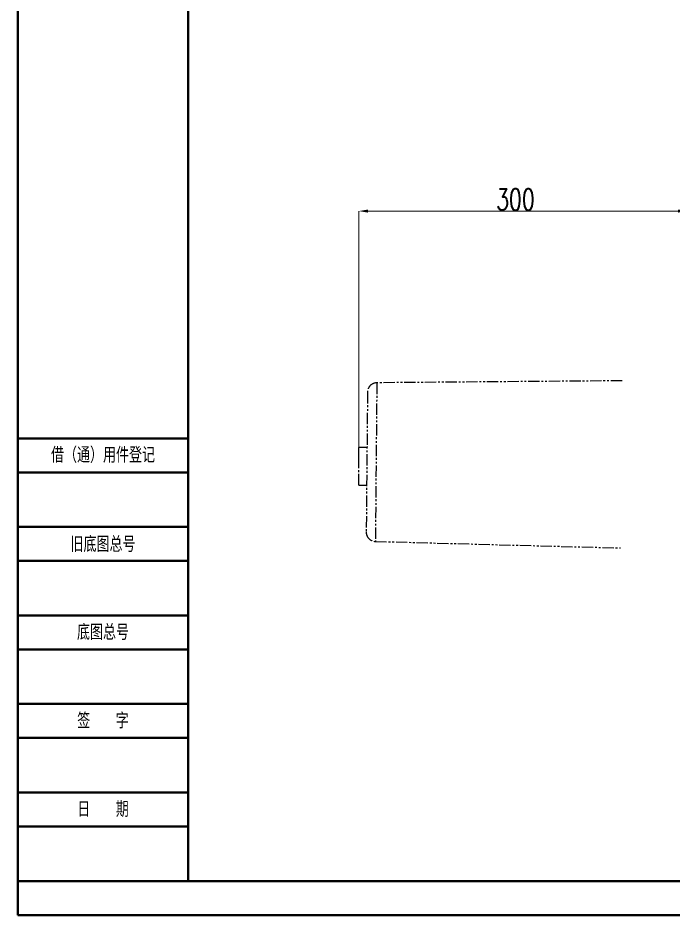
# Model space of a CAD drawing. Header units: millimetres. Extents: x 1561 to 4606, y 513 to 2666.
# Drawn here: x 1561 to 2258, y 513 to 1468 of the extents above; entities that cross this region are included whole.
import ezdxf

# ---------------------------------------------------------------- set-up
doc = ezdxf.new("R2010")
doc.units = ezdxf.units.MM
doc.linetypes.add('双点画线', pattern=[22, 12, -2, 2, -2, 2, -2])
for name, color, linetype, lineweight in [('AM_BOR', 7, 'Continuous', 50), ('文字', 7, 'Continuous', 13), ('标注', 3, 'Continuous', 13), ('粗实线', 7, 'Continuous', 40)]:
    doc.layers.add(name, color=color, linetype=linetype, lineweight=lineweight)
doc.styles.add('SLDTEXTSTYLE1', font='txt.shx', dxfattribs={"width": 0.7, "bigfont": 'gbcbig.shx'})
doc.styles.add('标注', font='txt.shx', dxfattribs={"width": 0.7, "height": 3.5})
doc.dimstyles.new('SLDDIMSTYLE12$0', dxfattribs={"dimtxt": 12, "dimasz": 10, "dimexe": 0, "dimexo": 0.0625, "dimgap": 0.875, "dimtad": 1, "dimdec": 1, "dimlfac": 1.8, "dimrnd": 1e-09, "dimzin": 12, "dimdsep": 46, "dimtxsty": 'SLDTEXTSTYLE1', "dimcen": 0.09, "dimdle": 8.16, "dimclrd": 3, "dimclre": 3, "dimadec": 0, "dimazin": 3, "dimtfac": 1, "dimtdec": 1, "dimtofl": 0, "dimtmove": 0, "dimatfit": 3, "dimfxl": 0, "dimfrac": 2, "dimtolj": 1, "dimlwd": 5, "dimlwe": 5, "dimarcsym": 0})

# ---------------------------------------------------------------- blocks, each defined once
blk = doc.blocks.new('rA3')
at = {"layer": '粗实线'}
for p, q in [((333.38, 421.26), (333.38, 124.26)), ((358.38, 416.26), (358.38, 129.26)), ((358.38, 194.26), (333.38, 194.26)), ((358.38, 189.26), (333.38, 189.26)), ((358.38, 181.26), (333.38, 181.26)), ((358.38, 176.26), (333.38, 176.26)), ((358.38, 168.26), (333.38, 168.26)), ((358.38, 163.26), (333.38, 163.26)), ((358.38, 155.26), (333.38, 155.26)), ((358.38, 150.26), (333.38, 150.26)), ((358.38, 142.26), (333.38, 142.26)), ((358.38, 137.26), (333.38, 137.26)), ((358.38, 129.26), (333.38, 129.26)), ((358.38, 129.26), (748.38, 129.26)), ((333.38, 124.26), (753.38, 124.26))]:
    blk.add_line(p, q, dxfattribs=at)
at = {"layer": '文字', "char_height": 2, "width": 25, "attachment_point": 5, "style": '标注'}
for s, insert in [('{\\fSimSun|b0|i0|c134|p54;借（通）用件登记}', (345.88, 191.76)), ('{\\fSimSun|b0|i0|c134|p54;旧底图总号}', (345.88, 178.67)), ('{\\fSimSun|b0|i0|c134|p54;底图总号}', (345.88, 165.76)), ('{\\fSimSun|b0|i0|c134|p54;签}   {\\fSimSun|b0|i0|c134|p54;字}', (345.88, 152.76)), ('{\\fSimSun|b0|i0|c134|p54;日}   {\\fSimSun|b0|i0|c134|p54;期}', (345.88, 139.76))]:
    blk.add_mtext(s, dxfattribs=dict(at, insert=insert))
blk = doc.blocks.new('*D43')
at = {"layer": 'Defpoints', "color": 0, "transparency": 16777216}
for p in [(2273.53, 1262.15), (1923.63, 1010.26), (2273.53, 1010.26)]:
    blk.add_point(p, dxfattribs=at)
at = {"layer": '标注', "color": 3, "lineweight": 5, "transparency": 16777216}
blk.add_line((1923.63, 1010.32), (1923.63, 1262.15), dxfattribs=at)
at = {"layer": '标注', "color": 3, "linetype": 'Continuous', "lineweight": 5, "transparency": 16777216}
for p, q in [((1933.63, 1262.15), (2263.53, 1262.15)), ((2273.53, 1010.32), (2273.53, 1262.15))]:
    blk.add_line(p, q, dxfattribs=at)
at = {"layer": '标注', "color": 3, "transparency": 16777216}
for points in [[(1933.63, 1263.82), (1933.63, 1260.48), (1923.63, 1262.15)], [(2263.53, 1263.82), (2263.53, 1260.48), (2273.53, 1262.15)]]:
    blk.add_solid(points, dxfattribs=at)
at = {"layer": '标注', "color": 0, "transparency": 16777216, "insert": (2090.5, 1274.45), "char_height": 10, "attachment_point": 5, "style": 'SLDTEXTSTYLE1'}
blk.add_mtext('\\A1;{\\H2.28571x;300}', dxfattribs=at)

msp = doc.modelspace()

# ---------------------------------------------------------------- linework, layer by layer
at = {"color": 7, "linetype": '双点画线', "lineweight": 25}
for p, q in [((2204.079, 1081.45), (1942.874, 1079.309)), ((1942.874, 1079.309), (1941.311, 910.434)), ((1932.956, 1069.402), (1931.578, 920.523)), ((1932.409, 1010.261), (1923.628, 1010.261)), ((1923.628, 970.261), (1923.628, 990.261)), ((1923.628, 970.261), (1932.039, 970.261)), ((1941.311, 910.434), (2202.432, 903.458))]:
    msp.add_line(p, q, dxfattribs=at)
at = {"color": 7, "linetype": 'Continuous', "lineweight": 25}
msp.add_line((1923.628, 990.261), (1923.628, 1010.261), dxfattribs=at)
at = {"color": 7, "linetype": '双点画线', "lineweight": 25}
for centre, start, end in [((1942.956, 1069.309), 90.469753, 179.469753), ((1941.578, 920.43), 179.469753, 268.469753)]:
    msp.add_arc(centre, 10, start, end, dxfattribs=at)

# ---------------------------------------------------------------- block references
at = {"layer": 'AM_BOR', "xscale": 7.2509765625, "yscale": 7.2509765625, "zscale": 7.2509765625}
msp.add_blockref('rA3', (-856.702, -388.395), dxfattribs=at)

# ---------------------------------------------------------------- dimensions: what is measured, and where the dimension line sits
at = {"layer": '标注'}
dim = msp.add_linear_dim(base=(2273.528, 1262.151), p1=(1923.628, 1010.261), p2=(2273.528, 1010.261), text='{\\H2.28571x;300}', dimstyle='SLDDIMSTYLE12$0', override={"dimtxt": 10, "dimtdec": 3, "dimtzin": 0}, dxfattribs=at)
dim.commit()
dim.dimension.update_dxf_attribs({"geometry": '*D43', "text_midpoint": (2090.5, 1262.151), "dimtype": 160})

doc.saveas('drawing.dxf')
